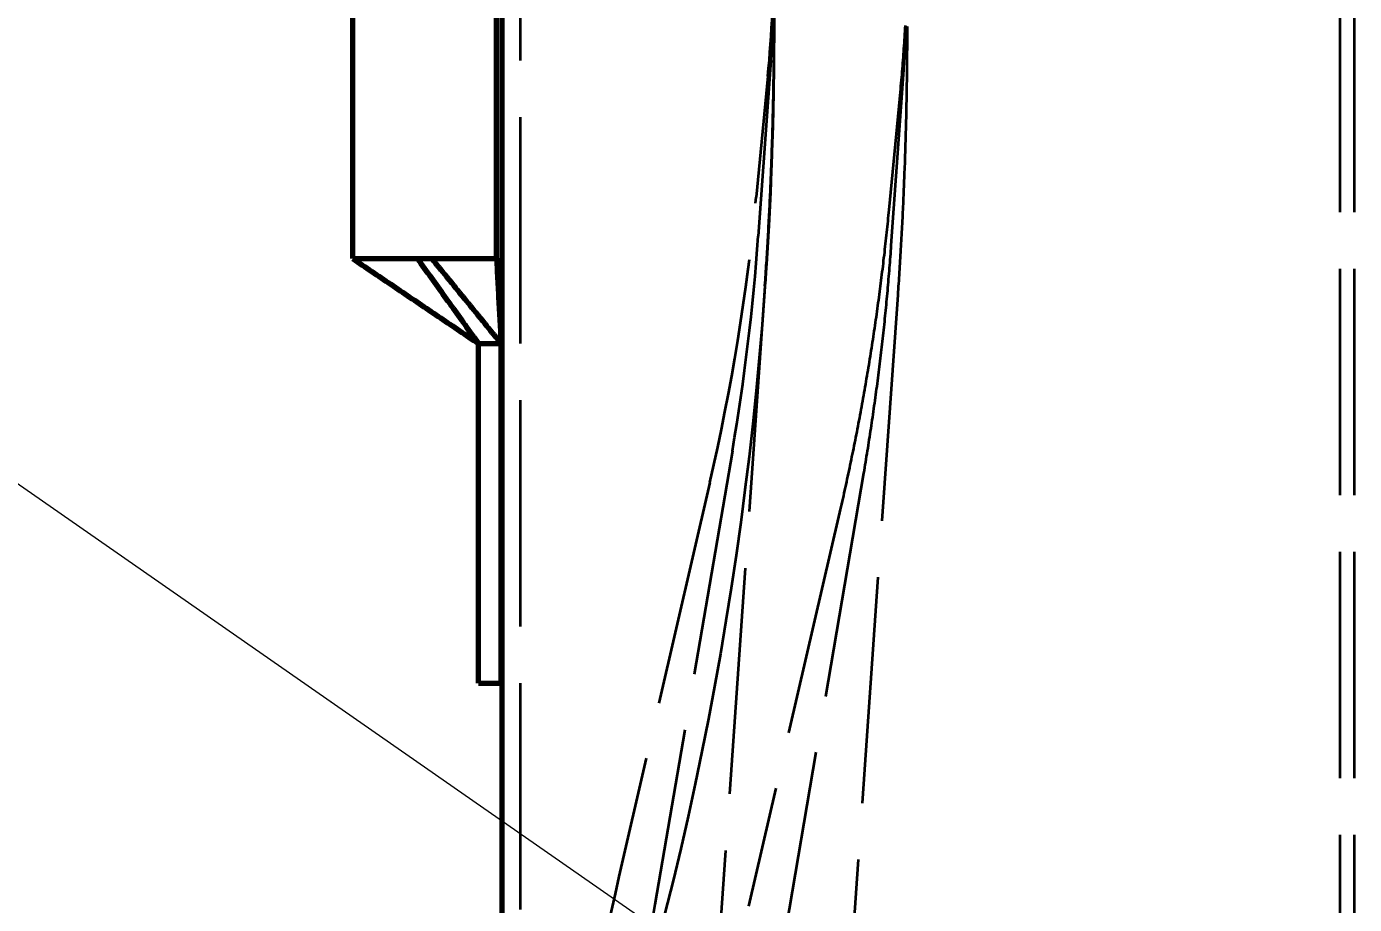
# Model space of a CAD drawing. Header units: millimetres. Extents: x 0 to 2382, y 0 to 420.
# Drawn here: x 137.39 to 160.84, y 265.8 to 281.31 of the extents above; entities that cross this region are included whole.
import ezdxf

# ---------------------------------------------------------------- set-up
doc = ezdxf.new("R2010")
doc.units = ezdxf.units.MM
doc.linetypes.add('IRAM-E-TRAZOS', pattern=[5, 4, -1])
for name, color, linetype, lineweight in [('01-VISIBLE', 7, 'CONTINUOUS', 70), ('02-OCULTA', 4, 'IRAM-E-TRAZOS', 35), ('04-COTA', 3, 'CONTINUOUS', 18), ('08-FINA', 5, 'CONTINUOUS', 18)]:
    doc.layers.add(name, color=color, linetype=linetype, lineweight=lineweight)
doc.styles.add('ISO3098', font='isocpeur.ttf')
doc.dimstyles.new('FLAMA-IRAM', dxfattribs={"dimtxt": 3.5, "dimasz": 3.5, "dimexe": 2, "dimexo": 1.5, "dimgap": 1, "dimtad": 1, "dimdec": 1, "dimtxsty": 'ISO3098', "dimblk": 'IRAM_FLECHA', "dimblk1": 'IRAM_FLECHA', "dimblk2": 'IRAM_FLECHA', "dimcen": 2.5, "dimclrd": 256, "dimclre": 256, "dimclrt": 256, "dimazin": 3, "dimtfac": 1, "dimtmove": 0, "dimatfit": 3, "dimlwd": 18, "dimlwe": 18})

# ---------------------------------------------------------------- blocks, each defined once
blk = doc.blocks.new('IRAM_FLECHA')
blk.add_solid([(0, 0), (-1, 0.125), (-1, -0.125)])

msp = doc.modelspace()

# ---------------------------------------------------------------- linework, layer by layer
at = {"layer": '01-VISIBLE'}
for p, q in [((143.151, 277.209), (143.151, 313.671)), ((145.691, 277.209), (145.691, 313.671)), ((145.791, 263.535), (145.791, 289.709)), ((145.371, 275.709), (145.771, 275.709)), ((145.371, 269.709), (145.371, 275.709)), ((145.771, 269.709), (145.771, 275.709)), ((145.371, 269.709), (145.771, 269.709))]:
    msp.add_line(p, q, dxfattribs=at)
for points in [[(143.151, 277.209), (143.203, 277.209), (143.255, 277.209), (143.307, 277.209), (143.359, 277.209), (143.411, 277.209), (143.463, 277.209), (143.515, 277.209), (143.567, 277.209), (143.619, 277.209), (143.671, 277.209), (143.723, 277.209), (143.775, 277.209), (143.827, 277.209), (143.879, 277.209), (143.931, 277.209), (143.983, 277.209), (144.035, 277.209), (144.087, 277.209), (144.139, 277.209), (144.191, 277.209), (144.242, 277.209), (144.294, 277.209)], [(143.151, 277.209), (143.193, 277.181), (143.235, 277.153), (143.277, 277.124), (143.318, 277.096), (143.36, 277.068), (143.402, 277.04), (143.444, 277.011), (143.486, 276.983), (143.528, 276.955), (143.57, 276.926), (143.612, 276.898), (143.653, 276.87), (143.695, 276.841), (143.737, 276.813), (143.779, 276.785), (143.821, 276.757), (143.863, 276.728), (143.905, 276.7), (143.947, 276.672), (143.989, 276.643), (144.03, 276.615), (144.072, 276.587), (144.114, 276.558), (144.156, 276.53), (144.198, 276.502), (144.24, 276.474), (144.282, 276.445), (144.324, 276.417), (144.366, 276.389), (144.407, 276.36), (144.449, 276.332), (144.491, 276.304), (144.533, 276.275), (144.575, 276.247), (144.617, 276.219), (144.659, 276.19), (144.701, 276.162), (144.743, 276.134), (144.784, 276.106), (144.826, 276.077), (144.868, 276.049), (144.91, 276.021), (144.952, 275.992), (144.994, 275.964), (145.036, 275.936), (145.078, 275.907), (145.12, 275.879), (145.161, 275.851), (145.203, 275.823), (145.245, 275.794), (145.287, 275.766), (145.329, 275.738), (145.371, 275.709)], [(144.294, 277.209), (144.337, 277.209), (144.379, 277.209), (144.421, 277.209), (144.463, 277.209), (144.505, 277.209), (144.547, 277.209)], [(144.294, 277.209), (144.324, 277.168), (144.354, 277.126), (144.384, 277.084), (144.414, 277.043), (144.444, 277.001), (144.474, 276.959), (144.504, 276.918), (144.534, 276.876), (144.564, 276.834), (144.593, 276.793), (144.623, 276.751), (144.653, 276.709), (144.683, 276.668), (144.713, 276.626), (144.743, 276.584), (144.773, 276.543), (144.803, 276.501), (144.833, 276.459), (144.863, 276.418), (144.892, 276.376), (144.922, 276.334), (144.952, 276.293), (144.982, 276.251), (145.012, 276.209), (145.042, 276.168), (145.072, 276.126), (145.102, 276.084), (145.132, 276.043), (145.162, 276.001), (145.191, 275.959), (145.221, 275.918), (145.251, 275.876), (145.281, 275.834), (145.311, 275.793), (145.341, 275.751), (145.371, 275.709)], [(144.547, 277.209), (144.599, 277.209), (144.651, 277.209), (144.703, 277.209), (144.755, 277.209), (144.807, 277.209), (144.859, 277.209), (144.911, 277.209), (144.963, 277.209), (145.015, 277.209), (145.067, 277.209), (145.119, 277.209), (145.171, 277.209), (145.223, 277.209), (145.275, 277.209), (145.327, 277.209), (145.379, 277.209), (145.431, 277.209), (145.483, 277.209), (145.535, 277.209), (145.587, 277.209), (145.639, 277.209), (145.691, 277.209)], [(144.547, 277.209), (144.579, 277.17), (144.612, 277.13), (144.644, 277.091), (144.676, 277.051), (144.708, 277.012), (144.74, 276.973), (144.773, 276.933), (144.805, 276.894), (144.837, 276.854), (144.869, 276.815), (144.901, 276.775), (144.934, 276.736), (144.966, 276.696), (144.998, 276.657), (145.03, 276.617), (145.062, 276.578), (145.095, 276.538), (145.127, 276.499), (145.159, 276.459), (145.191, 276.42), (145.223, 276.38), (145.256, 276.341), (145.288, 276.301), (145.32, 276.262), (145.352, 276.223), (145.384, 276.183), (145.417, 276.144), (145.449, 276.104), (145.481, 276.065), (145.513, 276.025), (145.545, 275.986), (145.578, 275.946), (145.61, 275.907), (145.642, 275.867), (145.674, 275.828), (145.706, 275.788), (145.739, 275.749), (145.771, 275.709)], [(145.691, 277.209), (145.694, 277.159), (145.696, 277.109), (145.699, 277.059), (145.702, 277.009), (145.704, 276.959), (145.707, 276.909), (145.71, 276.859), (145.712, 276.809), (145.715, 276.759), (145.718, 276.709), (145.72, 276.659), (145.723, 276.609), (145.726, 276.559), (145.728, 276.509), (145.731, 276.459), (145.734, 276.409), (145.736, 276.359), (145.739, 276.309), (145.742, 276.259), (145.744, 276.209), (145.747, 276.159), (145.75, 276.109), (145.752, 276.059), (145.755, 276.009), (145.758, 275.959), (145.76, 275.909), (145.763, 275.859), (145.766, 275.809), (145.768, 275.759), (145.771, 275.709)]]:
    msp.add_lwpolyline(points, dxfattribs=at)
at = {"layer": '02-OCULTA'}
for p, q in [((160.591, 218.029), (160.591, 301.976)), ((160.841, 218.029), (160.841, 301.976)), ((146.111, 225.709), (146.111, 289.709)), ((150.532, 280.712), (150.312, 277.609)), ((150.532, 280.712), (150.312, 277.609)), ((152.876, 280.546), (152.656, 277.443)), ((152.876, 280.546), (152.656, 277.443)), ((150.483, 280.434), (150.278, 278.295)), ((152.822, 280.21), (152.617, 278.071)), ((150.431, 276.731), (149.481, 263.14)), ((152.776, 276.568), (151.825, 262.977)), ((145.771, 275.709), (145.371, 275.709)), ((145.371, 269.709), (145.371, 275.709)), ((145.771, 269.709), (145.771, 275.709)), ((149.855, 273.814), (148.487, 265.8)), ((149.855, 273.814), (148.487, 265.8)), ((149.459, 273.255), (147.851, 266.297)), ((152.172, 273.418), (150.804, 265.405)), ((152.172, 273.418), (150.804, 265.405)), ((151.748, 272.727), (150.141, 265.768)), ((145.371, 269.709), (145.771, 269.709))]:
    msp.add_line(p, q, dxfattribs=at)
for points in [[(149.536, 292.988), (149.639, 292.411), (149.737, 291.832), (149.83, 291.253), (149.917, 290.673), (149.999, 290.091), (150.076, 289.509), (150.147, 288.927), (150.213, 288.343), (150.273, 287.759), (150.328, 287.175), (150.378, 286.59), (150.423, 286.004), (150.462, 285.418), (150.496, 284.832), (150.525, 284.245), (150.549, 283.658), (150.567, 283.071), (150.58, 282.484), (150.588, 281.897), (150.591, 281.309)], [(150.591, 281.309), (150.588, 280.723), (150.58, 280.137), (150.567, 279.552), (150.549, 278.966), (150.526, 278.38), (150.497, 277.795), (150.463, 277.21), (150.424, 276.626), (150.379, 276.041), (150.33, 275.457), (150.275, 274.874), (150.214, 274.291), (150.149, 273.709), (150.078, 273.127), (150.002, 272.546), (149.92, 271.966), (149.833, 271.386), (149.741, 270.808), (149.643, 270.23), (149.54, 269.653), (149.432, 269.077), (149.318, 268.503), (149.198, 267.929), (149.073, 267.356), (148.943, 266.785), (148.807, 266.215), (148.665, 265.647)], [(150.591, 281.309), (150.591, 281.259), (150.591, 281.209), (150.591, 281.158), (150.591, 281.108), (150.59, 281.058), (150.59, 281.007), (150.59, 280.957), (150.59, 280.907), (150.589, 280.856), (150.589, 280.806), (150.589, 280.756), (150.588, 280.705), (150.588, 280.655), (150.587, 280.604), (150.587, 280.554), (150.586, 280.504), (150.585, 280.453), (150.585, 280.403), (150.584, 280.353), (150.583, 280.302), (150.582, 280.252), (150.582, 280.202), (150.581, 280.151), (150.58, 280.101), (150.579, 280.051), (150.578, 280), (150.577, 279.95), (150.576, 279.9), (150.575, 279.849), (150.574, 279.799), (150.572, 279.749), (150.571, 279.698), (150.57, 279.648), (150.569, 279.598), (150.567, 279.547), (150.566, 279.497), (150.564, 279.447), (150.563, 279.396), (150.562, 279.346), (150.56, 279.296), (150.558, 279.245), (150.557, 279.195), (150.555, 279.145), (150.554, 279.094), (150.552, 279.044), (150.55, 278.994), (150.548, 278.943), (150.546, 278.893), (150.545, 278.843), (150.543, 278.792), (150.541, 278.742), (150.539, 278.692), (150.537, 278.642), (150.535, 278.591), (150.533, 278.541), (150.53, 278.491), (150.528, 278.44), (150.526, 278.39), (150.524, 278.34), (150.521, 278.289), (150.519, 278.239), (150.517, 278.189), (150.514, 278.139), (150.512, 278.088), (150.509, 278.038), (150.507, 277.988), (150.504, 277.937), (150.502, 277.887), (150.499, 277.837), (150.496, 277.787), (150.494, 277.736), (150.491, 277.686), (150.488, 277.636), (150.485, 277.585), (150.482, 277.535), (150.48, 277.485), (150.477, 277.435), (150.474, 277.384), (150.471, 277.334), (150.468, 277.284), (150.464, 277.234), (150.461, 277.183), (150.458, 277.133), (150.455, 277.083), (150.452, 277.033), (150.448, 276.982), (150.445, 276.932), (150.442, 276.882), (150.438, 276.832), (150.435, 276.781), (150.431, 276.731)], [(150.431, 276.731), (150.435, 276.782), (150.438, 276.832), (150.442, 276.882), (150.445, 276.932), (150.448, 276.983), (150.452, 277.033), (150.455, 277.083), (150.458, 277.133), (150.461, 277.184), (150.464, 277.234), (150.468, 277.284), (150.471, 277.334), (150.474, 277.385), (150.477, 277.435), (150.48, 277.485), (150.482, 277.535), (150.485, 277.586), (150.488, 277.636), (150.491, 277.686), (150.494, 277.736), (150.496, 277.787), (150.499, 277.837), (150.502, 277.887), (150.504, 277.938), (150.507, 277.988), (150.509, 278.038), (150.512, 278.088), (150.514, 278.139), (150.517, 278.189), (150.519, 278.239), (150.521, 278.29), (150.524, 278.34), (150.526, 278.39), (150.528, 278.44), (150.53, 278.491), (150.533, 278.541), (150.535, 278.591), (150.537, 278.642), (150.539, 278.692), (150.541, 278.742), (150.543, 278.793), (150.545, 278.843), (150.546, 278.893), (150.548, 278.944), (150.55, 278.994), (150.552, 279.044), (150.554, 279.094), (150.555, 279.145), (150.557, 279.195), (150.558, 279.245), (150.56, 279.296), (150.562, 279.346), (150.563, 279.396), (150.564, 279.447), (150.566, 279.497), (150.567, 279.547), (150.569, 279.598), (150.57, 279.648), (150.571, 279.698), (150.572, 279.749), (150.574, 279.799), (150.575, 279.849), (150.576, 279.9), (150.577, 279.95), (150.578, 280), (150.579, 280.051), (150.58, 280.101), (150.581, 280.151), (150.582, 280.202), (150.582, 280.252), (150.583, 280.302), (150.584, 280.353), (150.585, 280.403), (150.585, 280.453), (150.586, 280.504), (150.587, 280.554), (150.587, 280.605), (150.588, 280.655), (150.588, 280.705), (150.589, 280.756), (150.589, 280.806), (150.589, 280.856), (150.59, 280.907), (150.59, 280.957), (150.59, 281.007), (150.59, 281.058), (150.591, 281.108), (150.591, 281.158), (150.591, 281.209), (150.591, 281.259), (150.591, 281.309)], [(152.941, 281.309), (152.941, 281.259), (152.941, 281.208), (152.941, 281.158), (152.941, 281.107), (152.94, 281.057), (152.94, 281.006), (152.94, 280.956), (152.94, 280.905), (152.939, 280.855), (152.939, 280.805), (152.939, 280.754), (152.938, 280.704), (152.938, 280.653), (152.937, 280.603), (152.937, 280.552), (152.936, 280.502), (152.935, 280.451), (152.935, 280.401), (152.934, 280.35), (152.933, 280.3), (152.933, 280.249), (152.932, 280.199), (152.931, 280.148), (152.93, 280.098), (152.929, 280.047), (152.928, 279.997), (152.927, 279.946), (152.926, 279.896), (152.925, 279.845), (152.924, 279.795), (152.923, 279.744), (152.922, 279.694), (152.92, 279.643), (152.919, 279.593), (152.918, 279.543), (152.917, 279.492), (152.915, 279.442), (152.914, 279.391), (152.912, 279.341), (152.911, 279.29), (152.909, 279.24), (152.908, 279.189), (152.906, 279.139), (152.905, 279.088), (152.903, 279.038), (152.901, 278.987), (152.9, 278.937), (152.898, 278.887), (152.896, 278.836), (152.894, 278.786), (152.892, 278.735), (152.89, 278.685), (152.888, 278.634), (152.886, 278.584), (152.884, 278.533), (152.882, 278.483), (152.88, 278.433), (152.878, 278.382), (152.876, 278.332), (152.874, 278.281), (152.871, 278.231), (152.869, 278.18), (152.867, 278.13), (152.864, 278.079), (152.862, 278.029), (152.859, 277.979), (152.857, 277.928), (152.854, 277.878), (152.852, 277.827), (152.849, 277.777), (152.847, 277.727), (152.844, 277.676), (152.841, 277.626), (152.838, 277.575), (152.836, 277.525), (152.833, 277.474), (152.83, 277.424), (152.827, 277.374), (152.824, 277.323), (152.821, 277.273), (152.818, 277.222), (152.815, 277.172), (152.812, 277.122), (152.809, 277.071), (152.806, 277.021), (152.802, 276.971), (152.799, 276.92), (152.796, 276.87), (152.793, 276.819), (152.789, 276.769), (152.786, 276.719), (152.782, 276.668), (152.779, 276.618), (152.776, 276.568)], [(152.905, 281.327), (152.902, 281.277), (152.899, 281.226), (152.896, 281.175), (152.893, 281.124), (152.89, 281.073), (152.887, 281.022), (152.884, 280.971), (152.88, 280.921), (152.877, 280.87), (152.873, 280.819), (152.869, 280.768), (152.865, 280.717), (152.862, 280.667), (152.858, 280.616), (152.853, 280.565), (152.849, 280.514), (152.845, 280.463), (152.84, 280.413), (152.836, 280.362), (152.831, 280.311), (152.827, 280.26), (152.822, 280.21)], [(152.919, 281.315), (152.916, 281.263), (152.914, 281.212), (152.912, 281.161), (152.909, 281.109), (152.907, 281.058), (152.904, 281.007), (152.901, 280.956), (152.899, 280.904), (152.896, 280.853), (152.893, 280.802), (152.889, 280.751), (152.886, 280.7), (152.883, 280.648), (152.879, 280.597), (152.876, 280.546)], [(152.919, 281.315), (152.916, 281.263), (152.914, 281.212), (152.912, 281.161), (152.909, 281.109), (152.907, 281.058), (152.904, 281.007), (152.901, 280.956), (152.899, 280.904), (152.896, 280.853), (152.893, 280.802), (152.889, 280.751), (152.886, 280.7), (152.883, 280.648), (152.879, 280.597), (152.876, 280.546)], [(152.617, 278.071), (152.613, 278.022), (152.608, 277.972), (152.603, 277.922), (152.598, 277.872), (152.593, 277.822), (152.588, 277.772), (152.582, 277.722), (152.577, 277.672), (152.572, 277.622), (152.566, 277.572), (152.561, 277.522), (152.556, 277.473), (152.55, 277.423), (152.544, 277.373), (152.539, 277.323), (152.533, 277.273), (152.527, 277.223), (152.521, 277.173), (152.516, 277.124), (152.51, 277.074), (152.504, 277.024), (152.497, 276.974), (152.491, 276.924), (152.485, 276.875), (152.479, 276.825), (152.473, 276.775), (152.466, 276.725), (152.46, 276.675), (152.453, 276.626), (152.447, 276.576), (152.44, 276.526), (152.433, 276.477), (152.427, 276.427), (152.42, 276.377), (152.413, 276.327), (152.406, 276.278), (152.399, 276.228), (152.392, 276.178), (152.385, 276.129), (152.378, 276.079), (152.37, 276.029), (152.363, 275.98), (152.356, 275.93), (152.348, 275.88), (152.341, 275.831), (152.333, 275.781), (152.326, 275.732), (152.318, 275.682), (152.31, 275.632), (152.302, 275.583), (152.295, 275.533), (152.287, 275.484), (152.279, 275.434), (152.271, 275.385), (152.263, 275.335), (152.255, 275.286), (152.246, 275.236), (152.238, 275.187), (152.23, 275.137), (152.221, 275.088), (152.213, 275.038), (152.204, 274.989), (152.196, 274.939), (152.187, 274.89), (152.179, 274.841), (152.17, 274.791), (152.161, 274.742), (152.152, 274.692), (152.143, 274.643), (152.134, 274.594), (152.125, 274.544), (152.116, 274.495), (152.107, 274.446), (152.098, 274.396), (152.088, 274.347), (152.079, 274.298), (152.07, 274.248), (152.06, 274.199), (152.051, 274.15), (152.041, 274.101), (152.031, 274.051), (152.022, 274.002), (152.012, 273.953), (152.002, 273.904), (151.992, 273.855), (151.982, 273.805), (151.972, 273.756), (151.962, 273.707), (151.952, 273.658), (151.942, 273.609), (151.932, 273.56), (151.921, 273.511), (151.911, 273.461), (151.901, 273.412), (151.89, 273.363), (151.879, 273.314), (151.869, 273.265), (151.858, 273.216), (151.847, 273.167), (151.837, 273.118), (151.826, 273.069), (151.815, 273.02), (151.804, 272.971), (151.793, 272.922), (151.782, 272.873), (151.771, 272.824), (151.76, 272.775), (151.748, 272.727)], [(152.656, 277.443), (152.653, 277.393), (152.649, 277.343), (152.645, 277.293), (152.642, 277.243), (152.638, 277.193), (152.634, 277.143), (152.63, 277.094), (152.626, 277.044), (152.622, 276.994), (152.618, 276.944), (152.614, 276.894), (152.609, 276.844), (152.605, 276.794), (152.601, 276.744), (152.596, 276.694), (152.592, 276.645), (152.587, 276.595), (152.583, 276.545), (152.578, 276.495), (152.573, 276.445), (152.569, 276.395), (152.564, 276.345), (152.559, 276.296), (152.554, 276.246), (152.549, 276.196), (152.544, 276.146), (152.539, 276.096), (152.534, 276.047), (152.528, 275.997), (152.523, 275.947), (152.518, 275.897), (152.512, 275.847), (152.507, 275.798), (152.501, 275.748), (152.495, 275.698), (152.49, 275.648), (152.484, 275.599), (152.478, 275.549), (152.472, 275.499), (152.466, 275.45), (152.46, 275.4), (152.454, 275.35), (152.448, 275.3), (152.442, 275.251), (152.436, 275.201), (152.43, 275.151), (152.423, 275.102), (152.417, 275.052), (152.41, 275.002), (152.404, 274.953), (152.397, 274.903), (152.391, 274.854), (152.384, 274.804), (152.377, 274.754), (152.37, 274.705), (152.363, 274.655), (152.356, 274.606), (152.349, 274.556), (152.342, 274.506), (152.335, 274.457), (152.328, 274.407), (152.321, 274.358), (152.314, 274.308), (152.306, 274.259), (152.299, 274.209), (152.291, 274.16), (152.284, 274.11), (152.276, 274.061), (152.268, 274.011), (152.261, 273.962), (152.253, 273.912), (152.245, 273.863), (152.237, 273.813), (152.229, 273.764), (152.221, 273.715), (152.213, 273.665), (152.205, 273.616), (152.197, 273.566), (152.188, 273.517), (152.18, 273.468), (152.172, 273.418)], [(152.656, 277.443), (152.653, 277.393), (152.649, 277.343), (152.645, 277.293), (152.642, 277.243), (152.638, 277.193), (152.634, 277.143), (152.63, 277.094), (152.626, 277.044), (152.622, 276.994), (152.618, 276.944), (152.614, 276.894), (152.609, 276.844), (152.605, 276.794), (152.601, 276.744), (152.596, 276.694), (152.592, 276.645), (152.587, 276.595), (152.583, 276.545), (152.578, 276.495), (152.573, 276.445), (152.569, 276.395), (152.564, 276.345), (152.559, 276.296), (152.554, 276.246), (152.549, 276.196), (152.544, 276.146), (152.539, 276.096), (152.534, 276.047), (152.528, 275.997), (152.523, 275.947), (152.518, 275.897), (152.512, 275.847), (152.507, 275.798), (152.501, 275.748), (152.495, 275.698), (152.49, 275.648), (152.484, 275.599), (152.478, 275.549), (152.472, 275.499), (152.466, 275.45), (152.46, 275.4), (152.454, 275.35), (152.448, 275.3), (152.442, 275.251), (152.436, 275.201), (152.43, 275.151), (152.423, 275.102), (152.417, 275.052), (152.41, 275.002), (152.404, 274.953), (152.397, 274.903), (152.391, 274.854), (152.384, 274.804), (152.377, 274.754), (152.37, 274.705), (152.363, 274.655), (152.356, 274.606), (152.349, 274.556), (152.342, 274.506), (152.335, 274.457), (152.328, 274.407), (152.321, 274.358), (152.314, 274.308), (152.306, 274.259), (152.299, 274.209), (152.291, 274.16), (152.284, 274.11), (152.276, 274.061), (152.268, 274.011), (152.261, 273.962), (152.253, 273.912), (152.245, 273.863), (152.237, 273.813), (152.229, 273.764), (152.221, 273.715), (152.213, 273.665), (152.205, 273.616), (152.197, 273.566), (152.188, 273.517), (152.18, 273.468), (152.172, 273.418)], [(144.294, 277.209), (144.242, 277.209), (144.191, 277.209), (144.139, 277.209), (144.087, 277.209), (144.035, 277.209), (143.983, 277.209), (143.931, 277.209), (143.879, 277.209), (143.827, 277.209), (143.775, 277.209), (143.723, 277.209), (143.671, 277.209), (143.619, 277.209), (143.567, 277.209), (143.515, 277.209), (143.463, 277.209), (143.411, 277.209), (143.359, 277.209), (143.307, 277.209), (143.255, 277.209), (143.203, 277.209), (143.151, 277.209)], [(144.547, 277.209), (144.505, 277.209), (144.463, 277.209), (144.421, 277.209), (144.379, 277.209), (144.337, 277.209), (144.294, 277.209)], [(144.294, 277.209), (144.324, 277.168), (144.354, 277.126), (144.384, 277.084), (144.414, 277.043), (144.444, 277.001), (144.474, 276.959), (144.504, 276.918), (144.534, 276.876), (144.564, 276.834), (144.593, 276.793), (144.623, 276.751), (144.653, 276.709), (144.683, 276.668), (144.713, 276.626), (144.743, 276.584), (144.773, 276.543), (144.803, 276.501), (144.833, 276.459), (144.863, 276.418), (144.892, 276.376), (144.922, 276.334), (144.952, 276.293), (144.982, 276.251), (145.012, 276.209), (145.042, 276.168), (145.072, 276.126), (145.102, 276.084), (145.132, 276.043), (145.162, 276.001), (145.191, 275.959), (145.221, 275.918), (145.251, 275.876), (145.281, 275.834), (145.311, 275.793), (145.341, 275.751), (145.371, 275.709)], [(145.691, 277.209), (145.639, 277.209), (145.587, 277.209), (145.535, 277.209), (145.483, 277.209), (145.431, 277.209), (145.379, 277.209), (145.327, 277.209), (145.275, 277.209), (145.223, 277.209), (145.171, 277.209), (145.119, 277.209), (145.067, 277.209), (145.015, 277.209), (144.963, 277.209), (144.911, 277.209), (144.859, 277.209), (144.807, 277.209), (144.755, 277.209), (144.703, 277.209), (144.651, 277.209), (144.599, 277.209), (144.547, 277.209)], [(144.547, 277.209), (144.579, 277.17), (144.612, 277.13), (144.644, 277.091), (144.676, 277.051), (144.708, 277.012), (144.74, 276.973), (144.773, 276.933), (144.805, 276.894), (144.837, 276.854), (144.869, 276.815), (144.901, 276.775), (144.934, 276.736), (144.966, 276.696), (144.998, 276.657), (145.03, 276.617), (145.062, 276.578), (145.095, 276.538), (145.127, 276.499), (145.159, 276.459), (145.191, 276.42), (145.223, 276.38), (145.256, 276.341), (145.288, 276.301), (145.32, 276.262), (145.352, 276.223), (145.384, 276.183), (145.417, 276.144), (145.449, 276.104), (145.481, 276.065), (145.513, 276.025), (145.545, 275.986), (145.578, 275.946), (145.61, 275.907), (145.642, 275.867), (145.674, 275.828), (145.706, 275.788), (145.739, 275.749), (145.771, 275.709)]]:
    msp.add_lwpolyline(points, dxfattribs=at)
for centre, radius, start, end in [((126.766, 282.703), 23.825, -5.4649, 0), ((126.766, 282.392), 23.825, -4.0448, 0), ((126.766, 282.392), 23.825, -4.0448, 0), ((111.629, 281.993), 38.825, -13.0055, -5.4649), ((111.584, 280.347), 38.825, -9.6879, -4.0448), ((111.584, 280.347), 38.825, -9.6879, -4.0448), ((185.006, 257.715), 38.132, 166.9945, 174.5351), ((189.075, 258.871), 41.175, 170.3121, 175.9552), ((189.075, 258.871), 41.175, 170.3121, 175.9552)]:
    msp.add_arc(centre, radius, start, end, dxfattribs=at)
at = {"layer": '08-FINA'}
msp.add_line((109.673, 292.424), (152.991, 262.259), dxfattribs=at)

# ---------------------------------------------------------------- dimensions: what is measured, and where the dimension line sits
at = {"layer": '04-COTA'}
msp.add_linear_dim(base=(126.391, 212.209), p1=(145.791, 212.209), p2=(158.791, 303.596), angle=90, dimstyle='FLAMA-IRAM', override={"dimlfac": 10}, dxfattribs=at).render()

doc.saveas('drawing.dxf')
